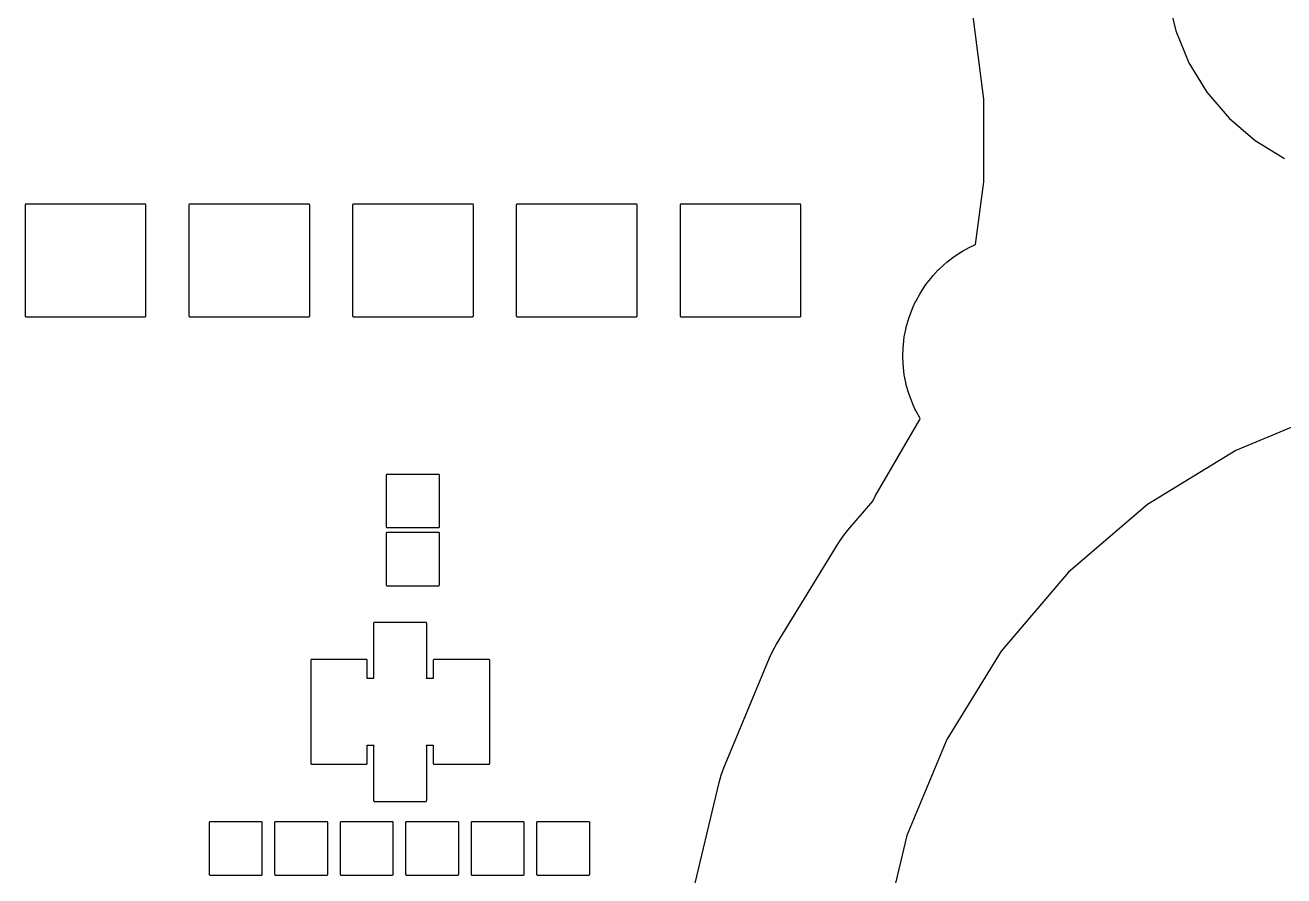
# Model space of a CAD drawing. Header units: inches. Extents: x -0.5 to 10, y -2.4 to 3.9.
# Drawn here: x 2.485 to 3.254, y 0.572 to 1.092 of the extents above; entities that cross this region are included whole.
import ezdxf

# ---------------------------------------------------------------- set-up
doc = ezdxf.new("R2010")
doc.units = ezdxf.units.IN

msp = doc.modelspace()

# ---------------------------------------------------------------- linework, layer by layer
for points in [[(3.182682, 1.108559), (3.187586, 1.088133), (3.195625, 1.068726), (3.2066, 1.050816), (3.220243, 1.034843), (3.236216, 1.0212), (3.254126, 1.010225)], [(2.891725, 0.558387), (2.908732, 0.629172), (2.908735, 0.629183), (2.908737, 0.629191), (2.909997, 0.633653), (2.910004, 0.633677), (2.910009, 0.63369), (2.911614, 0.638039), (2.911617, 0.638047), (2.911621, 0.638058), (2.939491, 0.705312), (2.939496, 0.705323), (2.939499, 0.70533), (2.941441, 0.709539), (2.941448, 0.709554), (2.941459, 0.709574), (2.943724, 0.713619), (2.94373, 0.713628), (2.943734, 0.713636), (2.981781, 0.775703), (2.981785, 0.77571), (2.981792, 0.775719), (2.984368, 0.779574), (2.984377, 0.779588), (2.984391, 0.779605), (2.987261, 0.783246), (2.98727, 0.783256), (2.987274, 0.783261), (3.002483, 0.801065), (3.003979, 0.803961), (3.003986, 0.803975), (3.00399, 0.803982), (3.031237, 0.850949), (3.031472, 0.851513), (3.031227, 0.851912), (3.031223, 0.851919), (3.031218, 0.851928), (3.028952, 0.855974), (3.028944, 0.85599), (3.028934, 0.856009), (3.026993, 0.86022), (3.02699, 0.860226), (3.026985, 0.860238), (3.026102, 0.862369), (3.026101, 0.862372), (3.026095, 0.862387), (3.02449, 0.866737), (3.024483, 0.866758), (3.024478, 0.866774), (3.02322, 0.871237), (3.023217, 0.871245), (3.023215, 0.871256), (3.022676, 0.873499), (3.022673, 0.873515), (3.022672, 0.873518), (3.021768, 0.878065), (3.021764, 0.878087), (3.021761, 0.878104), (3.021216, 0.882709), (3.021216, 0.882716), (3.021215, 0.882728), (3.021034, 0.885028), (3.021033, 0.885041), (3.021032, 0.885047), (3.02085, 0.88968), (3.02085, 0.8897), (3.02085, 0.88972), (3.021032, 0.894353), (3.021033, 0.894359), (3.021034, 0.894372), (3.021215, 0.896672), (3.021216, 0.896684), (3.021216, 0.896691), (3.021761, 0.901296), (3.021764, 0.901313), (3.021768, 0.901335), (3.022672, 0.905882), (3.022673, 0.905885), (3.022676, 0.905901), (3.023215, 0.908144), (3.023217, 0.908155), (3.02322, 0.908163), (3.024478, 0.912626), (3.024483, 0.912642), (3.02449, 0.912663), (3.026095, 0.917013), (3.026101, 0.917028), (3.026102, 0.917031), (3.026985, 0.919162), (3.02699, 0.919174), (3.026993, 0.91918), (3.028934, 0.923391), (3.028944, 0.92341), (3.028952, 0.923426), (3.031218, 0.927472), (3.031223, 0.927481), (3.031227, 0.927488), (3.032433, 0.929455), (3.032437, 0.929462), (3.032443, 0.929472), (3.035019, 0.933327), (3.035029, 0.933341), (3.035042, 0.933359), (3.037913, 0.937), (3.037916, 0.937004), (3.037925, 0.937015), (3.039423, 0.938769), (3.039426, 0.938772), (3.039436, 0.938784), (3.042584, 0.942189), (3.042597, 0.942203), (3.042611, 0.942216), (3.046016, 0.945364), (3.046028, 0.945374), (3.046031, 0.945377), (3.047785, 0.946875), (3.047796, 0.946884), (3.0478, 0.946887), (3.051441, 0.949758), (3.051459, 0.949771), (3.051473, 0.949781), (3.055328, 0.952357), (3.055338, 0.952363), (3.055345, 0.952367), (3.057312, 0.953573), (3.057319, 0.953577), (3.057328, 0.953582), (3.061374, 0.955848), (3.06139, 0.955856), (3.061409, 0.955866), (3.06526, 0.957641), (3.070372, 0.996062), (3.070431, 1.046429), (3.063358, 1.10024)], [(3.282992, 0.856285), (3.22439, 0.832015), (3.170307, 0.798878), (3.122072, 0.75769), (3.080873, 0.709464), (3.047724, 0.655387), (3.023442, 0.596791), (3.008633, 0.535158)]]:
    msp.add_lwpolyline(points)
for points in [[(2.485275, 0.913651), (2.485275, 0.913651), (2.4853, 0.91365), (2.5581, 0.91365), (2.558125, 0.913651), (2.558174, 0.913656), (2.558222, 0.913665), (2.558269, 0.913679), (2.558314, 0.913698), (2.558357, 0.913721), (2.558398, 0.913749), (2.558436, 0.91378), (2.55847, 0.913814), (2.558501, 0.913852), (2.558529, 0.913893), (2.558552, 0.913936), (2.558571, 0.913981), (2.558585, 0.914028), (2.558594, 0.914076), (2.558599, 0.914125), (2.5586, 0.91415), (2.5586, 0.98185), (2.558599, 0.981875), (2.558594, 0.981924), (2.558585, 0.981972), (2.558571, 0.982019), (2.558552, 0.982064), (2.558529, 0.982107), (2.558501, 0.982148), (2.55847, 0.982186), (2.558436, 0.98222), (2.558398, 0.982251), (2.558357, 0.982279), (2.558314, 0.982302), (2.558269, 0.982321), (2.558222, 0.982335), (2.558174, 0.982344), (2.558125, 0.982349), (2.5581, 0.98235), (2.4853, 0.98235), (2.485275, 0.982349), (2.485226, 0.982344), (2.485178, 0.982335), (2.485131, 0.982321), (2.485086, 0.982302), (2.485043, 0.982279), (2.485002, 0.982251), (2.484964, 0.98222), (2.48493, 0.982186), (2.484899, 0.982148), (2.484871, 0.982107), (2.484848, 0.982064), (2.484829, 0.982019), (2.484815, 0.981972), (2.484806, 0.981924), (2.484801, 0.981875), (2.4848, 0.98185), (2.4848, 0.91415), (2.484801, 0.914125), (2.484806, 0.914076), (2.484815, 0.914028), (2.484829, 0.913981), (2.484848, 0.913936), (2.484871, 0.913893), (2.484899, 0.913852), (2.48493, 0.913814), (2.484964, 0.91378), (2.485002, 0.913749), (2.485043, 0.913721), (2.485086, 0.913698), (2.485131, 0.913679), (2.485178, 0.913665), (2.485226, 0.913656)], [(2.585275, 0.913651), (2.585275, 0.913651), (2.5853, 0.91365), (2.6581, 0.91365), (2.658125, 0.913651), (2.658174, 0.913656), (2.658222, 0.913665), (2.658269, 0.913679), (2.658314, 0.913698), (2.658357, 0.913721), (2.658398, 0.913749), (2.658436, 0.91378), (2.65847, 0.913814), (2.658501, 0.913852), (2.658529, 0.913893), (2.658552, 0.913936), (2.658571, 0.913981), (2.658585, 0.914028), (2.658594, 0.914076), (2.658599, 0.914125), (2.6586, 0.91415), (2.6586, 0.98185), (2.658599, 0.981875), (2.658594, 0.981924), (2.658585, 0.981972), (2.658571, 0.982019), (2.658552, 0.982064), (2.658529, 0.982107), (2.658501, 0.982148), (2.65847, 0.982186), (2.658436, 0.98222), (2.658398, 0.982251), (2.658357, 0.982279), (2.658314, 0.982302), (2.658269, 0.982321), (2.658222, 0.982335), (2.658174, 0.982344), (2.658125, 0.982349), (2.6581, 0.98235), (2.5853, 0.98235), (2.585275, 0.982349), (2.585226, 0.982344), (2.585178, 0.982335), (2.585131, 0.982321), (2.585086, 0.982302), (2.585043, 0.982279), (2.585002, 0.982251), (2.584964, 0.98222), (2.58493, 0.982186), (2.584899, 0.982148), (2.584871, 0.982107), (2.584848, 0.982064), (2.584829, 0.982019), (2.584815, 0.981972), (2.584806, 0.981924), (2.584801, 0.981875), (2.5848, 0.98185), (2.5848, 0.91415), (2.584801, 0.914125), (2.584806, 0.914076), (2.584815, 0.914028), (2.584829, 0.913981), (2.584848, 0.913936), (2.584871, 0.913893), (2.584899, 0.913852), (2.58493, 0.913814), (2.584964, 0.91378), (2.585002, 0.913749), (2.585043, 0.913721), (2.585086, 0.913698), (2.585131, 0.913679), (2.585178, 0.913665), (2.585226, 0.913656)], [(2.685275, 0.913651), (2.685275, 0.913651), (2.6853, 0.91365), (2.7581, 0.91365), (2.758125, 0.913651), (2.758174, 0.913656), (2.758222, 0.913665), (2.758269, 0.913679), (2.758314, 0.913698), (2.758357, 0.913721), (2.758398, 0.913749), (2.758436, 0.91378), (2.75847, 0.913814), (2.758501, 0.913852), (2.758529, 0.913893), (2.758552, 0.913936), (2.758571, 0.913981), (2.758585, 0.914028), (2.758594, 0.914076), (2.758599, 0.914125), (2.7586, 0.91415), (2.7586, 0.98185), (2.758599, 0.981875), (2.758594, 0.981924), (2.758585, 0.981972), (2.758571, 0.982019), (2.758552, 0.982064), (2.758529, 0.982107), (2.758501, 0.982148), (2.75847, 0.982186), (2.758436, 0.98222), (2.758398, 0.982251), (2.758357, 0.982279), (2.758314, 0.982302), (2.758269, 0.982321), (2.758222, 0.982335), (2.758174, 0.982344), (2.758125, 0.982349), (2.7581, 0.98235), (2.6853, 0.98235), (2.685275, 0.982349), (2.685226, 0.982344), (2.685178, 0.982335), (2.685131, 0.982321), (2.685086, 0.982302), (2.685043, 0.982279), (2.685002, 0.982251), (2.684964, 0.98222), (2.68493, 0.982186), (2.684899, 0.982148), (2.684871, 0.982107), (2.684848, 0.982064), (2.684829, 0.982019), (2.684815, 0.981972), (2.684806, 0.981924), (2.684801, 0.981875), (2.6848, 0.98185), (2.6848, 0.91415), (2.684801, 0.914125), (2.684806, 0.914076), (2.684815, 0.914028), (2.684829, 0.913981), (2.684848, 0.913936), (2.684871, 0.913893), (2.684899, 0.913852), (2.68493, 0.913814), (2.684964, 0.91378), (2.685002, 0.913749), (2.685043, 0.913721), (2.685086, 0.913698), (2.685131, 0.913679), (2.685178, 0.913665), (2.685226, 0.913656)], [(2.785275, 0.913651), (2.785275, 0.913651), (2.7853, 0.91365), (2.8581, 0.91365), (2.858125, 0.913651), (2.858174, 0.913656), (2.858222, 0.913665), (2.858269, 0.913679), (2.858314, 0.913698), (2.858357, 0.913721), (2.858398, 0.913749), (2.858436, 0.91378), (2.85847, 0.913814), (2.858501, 0.913852), (2.858529, 0.913893), (2.858552, 0.913936), (2.858571, 0.913981), (2.858585, 0.914028), (2.858594, 0.914076), (2.858599, 0.914125), (2.8586, 0.91415), (2.8586, 0.98185), (2.858599, 0.981875), (2.858594, 0.981924), (2.858585, 0.981972), (2.858571, 0.982019), (2.858552, 0.982064), (2.858529, 0.982107), (2.858501, 0.982148), (2.85847, 0.982186), (2.858436, 0.98222), (2.858398, 0.982251), (2.858357, 0.982279), (2.858314, 0.982302), (2.858269, 0.982321), (2.858222, 0.982335), (2.858174, 0.982344), (2.858125, 0.982349), (2.8581, 0.98235), (2.7853, 0.98235), (2.785275, 0.982349), (2.785226, 0.982344), (2.785178, 0.982335), (2.785131, 0.982321), (2.785086, 0.982302), (2.785043, 0.982279), (2.785002, 0.982251), (2.784964, 0.98222), (2.78493, 0.982186), (2.784899, 0.982148), (2.784871, 0.982107), (2.784848, 0.982064), (2.784829, 0.982019), (2.784815, 0.981972), (2.784806, 0.981924), (2.784801, 0.981875), (2.7848, 0.98185), (2.7848, 0.91415), (2.784801, 0.914125), (2.784806, 0.914076), (2.784815, 0.914028), (2.784829, 0.913981), (2.784848, 0.913936), (2.784871, 0.913893), (2.784899, 0.913852), (2.78493, 0.913814), (2.784964, 0.91378), (2.785002, 0.913749), (2.785043, 0.913721), (2.785086, 0.913698), (2.785131, 0.913679), (2.785178, 0.913665), (2.785226, 0.913656)], [(2.885275, 0.913651), (2.885275, 0.913651), (2.8853, 0.91365), (2.9581, 0.91365), (2.958125, 0.913651), (2.958174, 0.913656), (2.958222, 0.913665), (2.958269, 0.913679), (2.958314, 0.913698), (2.958357, 0.913721), (2.958398, 0.913749), (2.958436, 0.91378), (2.95847, 0.913814), (2.958501, 0.913852), (2.958529, 0.913893), (2.958552, 0.913936), (2.958571, 0.913981), (2.958585, 0.914028), (2.958594, 0.914076), (2.958599, 0.914125), (2.9586, 0.91415), (2.9586, 0.98185), (2.958599, 0.981875), (2.958594, 0.981924), (2.958585, 0.981972), (2.958571, 0.982019), (2.958552, 0.982064), (2.958529, 0.982107), (2.958501, 0.982148), (2.95847, 0.982186), (2.958436, 0.98222), (2.958398, 0.982251), (2.958357, 0.982279), (2.958314, 0.982302), (2.958269, 0.982321), (2.958222, 0.982335), (2.958174, 0.982344), (2.958125, 0.982349), (2.9581, 0.98235), (2.8853, 0.98235), (2.885275, 0.982349), (2.885226, 0.982344), (2.885178, 0.982335), (2.885131, 0.982321), (2.885086, 0.982302), (2.885043, 0.982279), (2.885002, 0.982251), (2.884964, 0.98222), (2.88493, 0.982186), (2.884899, 0.982148), (2.884871, 0.982107), (2.884848, 0.982064), (2.884829, 0.982019), (2.884815, 0.981972), (2.884806, 0.981924), (2.884801, 0.981875), (2.8848, 0.98185), (2.8848, 0.91415), (2.884801, 0.914125), (2.884806, 0.914076), (2.884815, 0.914028), (2.884829, 0.913981), (2.884848, 0.913936), (2.884871, 0.913893), (2.884899, 0.913852), (2.88493, 0.913814), (2.884964, 0.91378), (2.885002, 0.913749), (2.885043, 0.913721), (2.885086, 0.913698), (2.885131, 0.913679), (2.885178, 0.913665), (2.885226, 0.913656)], [(2.705351, 0.816875), (2.705351, 0.816875), (2.70535, 0.81685), (2.70535, 0.78535), (2.705351, 0.785325), (2.705356, 0.785276), (2.705365, 0.785228), (2.705379, 0.785181), (2.705398, 0.785136), (2.705421, 0.785093), (2.705449, 0.785052), (2.70548, 0.785014), (2.705514, 0.78498), (2.705552, 0.784949), (2.705593, 0.784921), (2.705636, 0.784898), (2.705681, 0.784879), (2.705728, 0.784865), (2.705776, 0.784856), (2.705825, 0.784851), (2.70585, 0.78485), (2.73735, 0.78485), (2.737375, 0.784851), (2.737424, 0.784856), (2.737472, 0.784865), (2.737519, 0.784879), (2.737564, 0.784898), (2.737607, 0.784921), (2.737648, 0.784949), (2.737686, 0.78498), (2.73772, 0.785014), (2.737751, 0.785052), (2.737779, 0.785093), (2.737802, 0.785136), (2.737821, 0.785181), (2.737835, 0.785228), (2.737844, 0.785276), (2.737849, 0.785325), (2.73785, 0.78535), (2.73785, 0.81685), (2.737849, 0.816875), (2.737844, 0.816924), (2.737835, 0.816972), (2.737821, 0.817019), (2.737802, 0.817064), (2.737779, 0.817107), (2.737751, 0.817148), (2.73772, 0.817186), (2.737686, 0.81722), (2.737648, 0.817251), (2.737607, 0.817279), (2.737564, 0.817302), (2.737519, 0.817321), (2.737472, 0.817335), (2.737424, 0.817344), (2.737375, 0.817349), (2.73735, 0.81735), (2.70585, 0.81735), (2.705825, 0.817349), (2.705776, 0.817344), (2.705728, 0.817335), (2.705681, 0.817321), (2.705636, 0.817302), (2.705593, 0.817279), (2.705552, 0.817251), (2.705514, 0.81722), (2.70548, 0.817186), (2.705449, 0.817148), (2.705421, 0.817107), (2.705398, 0.817064), (2.705379, 0.817019), (2.705365, 0.816972), (2.705356, 0.816924)], [(2.705825, 0.749351), (2.705825, 0.749351), (2.70585, 0.74935), (2.73735, 0.74935), (2.737375, 0.749351), (2.737424, 0.749356), (2.737472, 0.749365), (2.737519, 0.749379), (2.737564, 0.749398), (2.737607, 0.749421), (2.737648, 0.749449), (2.737686, 0.74948), (2.73772, 0.749514), (2.737751, 0.749552), (2.737779, 0.749593), (2.737802, 0.749636), (2.737821, 0.749681), (2.737835, 0.749728), (2.737844, 0.749776), (2.737849, 0.749825), (2.73785, 0.74985), (2.73785, 0.78135), (2.737849, 0.781375), (2.737844, 0.781424), (2.737835, 0.781472), (2.737821, 0.781519), (2.737802, 0.781564), (2.737779, 0.781607), (2.737751, 0.781648), (2.73772, 0.781686), (2.737686, 0.78172), (2.737648, 0.781751), (2.737607, 0.781779), (2.737564, 0.781802), (2.737519, 0.781821), (2.737472, 0.781835), (2.737424, 0.781844), (2.737375, 0.781849), (2.73735, 0.78185), (2.70585, 0.78185), (2.705825, 0.781849), (2.705776, 0.781844), (2.705728, 0.781835), (2.705681, 0.781821), (2.705636, 0.781802), (2.705593, 0.781779), (2.705552, 0.781751), (2.705514, 0.78172), (2.70548, 0.781686), (2.705449, 0.781648), (2.705421, 0.781607), (2.705398, 0.781564), (2.705379, 0.781519), (2.705365, 0.781472), (2.705356, 0.781424), (2.705351, 0.781375), (2.70535, 0.78135), (2.70535, 0.74985), (2.705351, 0.749825), (2.705356, 0.749776), (2.705365, 0.749728), (2.705379, 0.749681), (2.705398, 0.749636), (2.705421, 0.749593), (2.705449, 0.749552), (2.70548, 0.749514), (2.705514, 0.74948), (2.705552, 0.749449), (2.705593, 0.749421), (2.705636, 0.749398), (2.705681, 0.749379), (2.705728, 0.749365), (2.705776, 0.749356)], [(2.65925, 0.67225), (2.65925, 0.64085), (2.659251, 0.640825), (2.659256, 0.640776), (2.659265, 0.640728), (2.659279, 0.640681), (2.659298, 0.640636), (2.659321, 0.640593), (2.659349, 0.640552), (2.65938, 0.640514), (2.659414, 0.64048), (2.659452, 0.640449), (2.659493, 0.640421), (2.659536, 0.640398), (2.659581, 0.640379), (2.659628, 0.640365), (2.659676, 0.640356), (2.659725, 0.640351), (2.65975, 0.64035), (2.69325, 0.64035), (2.693275, 0.640351), (2.693324, 0.640356), (2.693372, 0.640365), (2.693419, 0.640379), (2.693464, 0.640398), (2.693507, 0.640421), (2.693548, 0.640449), (2.693586, 0.64048), (2.69362, 0.640514), (2.693651, 0.640552), (2.693679, 0.640593), (2.693702, 0.640636), (2.693721, 0.640681), (2.693735, 0.640728), (2.693744, 0.640776), (2.693749, 0.640825), (2.69375, 0.64085), (2.69375, 0.651967), (2.693786, 0.651948), (2.693831, 0.651929), (2.693878, 0.651915), (2.693926, 0.651906), (2.693975, 0.651901), (2.693975, 0.651901), (2.694, 0.6519), (2.697717, 0.6519), (2.697698, 0.651864), (2.697679, 0.651819), (2.697665, 0.651772), (2.697656, 0.651724), (2.697651, 0.651675), (2.69765, 0.65165), (2.69765, 0.61815), (2.697651, 0.618125), (2.697656, 0.618076), (2.697665, 0.618028), (2.697679, 0.617981), (2.697698, 0.617936), (2.697721, 0.617893), (2.697749, 0.617852), (2.69778, 0.617814), (2.697814, 0.61778), (2.697852, 0.617749), (2.697893, 0.617721), (2.697936, 0.617698), (2.697981, 0.617679), (2.698028, 0.617665), (2.698076, 0.617656), (2.698125, 0.617651), (2.698125, 0.617651), (2.69815, 0.61765), (2.72955, 0.61765), (2.729575, 0.617651), (2.729624, 0.617656), (2.729672, 0.617665), (2.729719, 0.617679), (2.729764, 0.617698), (2.729807, 0.617721), (2.729848, 0.617749), (2.729886, 0.61778), (2.72992, 0.617814), (2.729951, 0.617852), (2.729979, 0.617893), (2.730002, 0.617936), (2.730021, 0.617981), (2.730035, 0.618028), (2.730044, 0.618076), (2.730049, 0.618125), (2.73005, 0.61815), (2.73005, 0.65165), (2.730049, 0.651675), (2.730044, 0.651724), (2.730035, 0.651772), (2.730021, 0.651819), (2.730002, 0.651864), (2.729983, 0.6519), (2.7338, 0.6519), (2.733825, 0.651901), (2.733874, 0.651906), (2.733922, 0.651915), (2.733969, 0.651929), (2.734014, 0.651948), (2.73405, 0.651967), (2.73405, 0.64085), (2.734051, 0.640825), (2.734056, 0.640776), (2.734065, 0.640728), (2.734079, 0.640681), (2.734098, 0.640636), (2.734121, 0.640593), (2.734149, 0.640552), (2.73418, 0.640514), (2.734214, 0.64048), (2.734252, 0.640449), (2.734293, 0.640421), (2.734336, 0.640398), (2.734381, 0.640379), (2.734428, 0.640365), (2.734476, 0.640356), (2.734525, 0.640351), (2.73455, 0.64035), (2.76805, 0.64035), (2.768075, 0.640351), (2.768124, 0.640356), (2.768172, 0.640365), (2.768219, 0.640379), (2.768264, 0.640398), (2.768307, 0.640421), (2.768348, 0.640449), (2.768386, 0.64048), (2.76842, 0.640514), (2.768451, 0.640552), (2.768479, 0.640593), (2.768502, 0.640636), (2.768521, 0.640681), (2.768535, 0.640728), (2.768544, 0.640776), (2.768549, 0.640825), (2.76855, 0.64085), (2.76855, 0.67225), (2.768549, 0.672275), (2.768547, 0.6723), (2.768549, 0.672325), (2.76855, 0.67235), (2.76855, 0.70375), (2.768549, 0.703775), (2.768544, 0.703824), (2.768535, 0.703872), (2.768521, 0.703919), (2.768502, 0.703964), (2.768479, 0.704007), (2.768451, 0.704048), (2.76842, 0.704086), (2.768386, 0.70412), (2.768348, 0.704151), (2.768307, 0.704179), (2.768264, 0.704202), (2.768219, 0.704221), (2.768172, 0.704235), (2.768124, 0.704244), (2.768075, 0.704249), (2.76805, 0.70425), (2.73455, 0.70425), (2.734525, 0.704249), (2.734476, 0.704244), (2.734428, 0.704235), (2.734381, 0.704221), (2.734336, 0.704202), (2.734293, 0.704179), (2.734252, 0.704151), (2.734214, 0.70412), (2.73418, 0.704086), (2.734149, 0.704048), (2.734121, 0.704007), (2.734098, 0.703964), (2.734079, 0.703919), (2.734065, 0.703872), (2.734056, 0.703824), (2.734051, 0.703775), (2.73405, 0.70375), (2.73405, 0.692633), (2.734014, 0.692652), (2.733969, 0.692671), (2.733922, 0.692685), (2.733874, 0.692694), (2.733825, 0.692699), (2.7338, 0.6927), (2.729983, 0.6927), (2.730002, 0.692736), (2.730021, 0.692781), (2.730035, 0.692828), (2.730044, 0.692876), (2.730049, 0.692925), (2.73005, 0.69295), (2.73005, 0.72645), (2.730049, 0.726475), (2.730044, 0.726524), (2.730035, 0.726572), (2.730021, 0.726619), (2.730002, 0.726664), (2.729979, 0.726707), (2.729951, 0.726748), (2.72992, 0.726786), (2.729886, 0.72682), (2.729848, 0.726851), (2.729807, 0.726879), (2.729764, 0.726902), (2.729719, 0.726921), (2.729672, 0.726935), (2.729624, 0.726944), (2.729575, 0.726949), (2.72955, 0.72695), (2.69815, 0.72695), (2.698125, 0.726949), (2.698076, 0.726944), (2.698028, 0.726935), (2.697981, 0.726921), (2.697936, 0.726902), (2.697893, 0.726879), (2.697852, 0.726851), (2.697814, 0.72682), (2.69778, 0.726786), (2.697749, 0.726748), (2.697721, 0.726707), (2.697698, 0.726664), (2.697679, 0.726619), (2.697665, 0.726572), (2.697656, 0.726524), (2.697651, 0.726475), (2.69765, 0.72645), (2.69765, 0.69295), (2.697651, 0.692925), (2.697656, 0.692876), (2.697665, 0.692828), (2.697679, 0.692781), (2.697698, 0.692736), (2.697717, 0.6927), (2.694, 0.6927), (2.693975, 0.692699), (2.693926, 0.692694), (2.693878, 0.692685), (2.693831, 0.692671), (2.693786, 0.692652), (2.69375, 0.692633), (2.69375, 0.70375), (2.693749, 0.703775), (2.693744, 0.703824), (2.693735, 0.703872), (2.693721, 0.703919), (2.693702, 0.703964), (2.693679, 0.704007), (2.693651, 0.704048), (2.69362, 0.704086), (2.693586, 0.70412), (2.693548, 0.704151), (2.693507, 0.704179), (2.693464, 0.704202), (2.693419, 0.704221), (2.693372, 0.704235), (2.693324, 0.704244), (2.693275, 0.704249), (2.69325, 0.70425), (2.65975, 0.70425), (2.659725, 0.704249), (2.659676, 0.704244), (2.659628, 0.704235), (2.659581, 0.704221), (2.659536, 0.704202), (2.659493, 0.704179), (2.659452, 0.704151), (2.659414, 0.70412), (2.65938, 0.704086), (2.659349, 0.704048), (2.659321, 0.704007), (2.659298, 0.703964), (2.659279, 0.703919), (2.659265, 0.703872), (2.659256, 0.703824), (2.659251, 0.703775), (2.65925, 0.70375), (2.65925, 0.67235), (2.659251, 0.672325), (2.659253, 0.6723), (2.659251, 0.672275)], [(2.597625, 0.572651), (2.597625, 0.572651), (2.59765, 0.57265), (2.62915, 0.57265), (2.629175, 0.572651), (2.629224, 0.572656), (2.629272, 0.572665), (2.629319, 0.572679), (2.629364, 0.572698), (2.629407, 0.572721), (2.629448, 0.572749), (2.629486, 0.57278), (2.62952, 0.572814), (2.629551, 0.572852), (2.629579, 0.572893), (2.629602, 0.572936), (2.629621, 0.572981), (2.629635, 0.573028), (2.629644, 0.573076), (2.629649, 0.573125), (2.62965, 0.57315), (2.62965, 0.60465), (2.629649, 0.604675), (2.629644, 0.604724), (2.629635, 0.604772), (2.629621, 0.604819), (2.629602, 0.604864), (2.629579, 0.604907), (2.629551, 0.604948), (2.62952, 0.604986), (2.629486, 0.60502), (2.629448, 0.605051), (2.629407, 0.605079), (2.629364, 0.605102), (2.629319, 0.605121), (2.629272, 0.605135), (2.629224, 0.605144), (2.629175, 0.605149), (2.62915, 0.60515), (2.59765, 0.60515), (2.597625, 0.605149), (2.597576, 0.605144), (2.597528, 0.605135), (2.597481, 0.605121), (2.597436, 0.605102), (2.597393, 0.605079), (2.597352, 0.605051), (2.597314, 0.60502), (2.59728, 0.604986), (2.597249, 0.604948), (2.597221, 0.604907), (2.597198, 0.604864), (2.597179, 0.604819), (2.597165, 0.604772), (2.597156, 0.604724), (2.597151, 0.604675), (2.59715, 0.60465), (2.59715, 0.57315), (2.597151, 0.573125), (2.597156, 0.573076), (2.597165, 0.573028), (2.597179, 0.572981), (2.597198, 0.572936), (2.597221, 0.572893), (2.597249, 0.572852), (2.59728, 0.572814), (2.597314, 0.57278), (2.597352, 0.572749), (2.597393, 0.572721), (2.597436, 0.572698), (2.597481, 0.572679), (2.597528, 0.572665), (2.597576, 0.572656)], [(2.637625, 0.572651), (2.637625, 0.572651), (2.63765, 0.57265), (2.66915, 0.57265), (2.669175, 0.572651), (2.669224, 0.572656), (2.669272, 0.572665), (2.669319, 0.572679), (2.669364, 0.572698), (2.669407, 0.572721), (2.669448, 0.572749), (2.669486, 0.57278), (2.66952, 0.572814), (2.669551, 0.572852), (2.669579, 0.572893), (2.669602, 0.572936), (2.669621, 0.572981), (2.669635, 0.573028), (2.669644, 0.573076), (2.669649, 0.573125), (2.66965, 0.57315), (2.66965, 0.60465), (2.669649, 0.604675), (2.669644, 0.604724), (2.669635, 0.604772), (2.669621, 0.604819), (2.669602, 0.604864), (2.669579, 0.604907), (2.669551, 0.604948), (2.66952, 0.604986), (2.669486, 0.60502), (2.669448, 0.605051), (2.669407, 0.605079), (2.669364, 0.605102), (2.669319, 0.605121), (2.669272, 0.605135), (2.669224, 0.605144), (2.669175, 0.605149), (2.66915, 0.60515), (2.63765, 0.60515), (2.637625, 0.605149), (2.637576, 0.605144), (2.637528, 0.605135), (2.637481, 0.605121), (2.637436, 0.605102), (2.637393, 0.605079), (2.637352, 0.605051), (2.637314, 0.60502), (2.63728, 0.604986), (2.637249, 0.604948), (2.637221, 0.604907), (2.637198, 0.604864), (2.637179, 0.604819), (2.637165, 0.604772), (2.637156, 0.604724), (2.637151, 0.604675), (2.63715, 0.60465), (2.63715, 0.57315), (2.637151, 0.573125), (2.637156, 0.573076), (2.637165, 0.573028), (2.637179, 0.572981), (2.637198, 0.572936), (2.637221, 0.572893), (2.637249, 0.572852), (2.63728, 0.572814), (2.637314, 0.57278), (2.637352, 0.572749), (2.637393, 0.572721), (2.637436, 0.572698), (2.637481, 0.572679), (2.637528, 0.572665), (2.637576, 0.572656)], [(2.677625, 0.572651), (2.677625, 0.572651), (2.67765, 0.57265), (2.70915, 0.57265), (2.709175, 0.572651), (2.709224, 0.572656), (2.709272, 0.572665), (2.709319, 0.572679), (2.709364, 0.572698), (2.709407, 0.572721), (2.709448, 0.572749), (2.709486, 0.57278), (2.70952, 0.572814), (2.709551, 0.572852), (2.709579, 0.572893), (2.709602, 0.572936), (2.709621, 0.572981), (2.709635, 0.573028), (2.709644, 0.573076), (2.709649, 0.573125), (2.70965, 0.57315), (2.70965, 0.60465), (2.709649, 0.604675), (2.709644, 0.604724), (2.709635, 0.604772), (2.709621, 0.604819), (2.709602, 0.604864), (2.709579, 0.604907), (2.709551, 0.604948), (2.70952, 0.604986), (2.709486, 0.60502), (2.709448, 0.605051), (2.709407, 0.605079), (2.709364, 0.605102), (2.709319, 0.605121), (2.709272, 0.605135), (2.709224, 0.605144), (2.709175, 0.605149), (2.70915, 0.60515), (2.67765, 0.60515), (2.677625, 0.605149), (2.677576, 0.605144), (2.677528, 0.605135), (2.677481, 0.605121), (2.677436, 0.605102), (2.677393, 0.605079), (2.677352, 0.605051), (2.677314, 0.60502), (2.67728, 0.604986), (2.677249, 0.604948), (2.677221, 0.604907), (2.677198, 0.604864), (2.677179, 0.604819), (2.677165, 0.604772), (2.677156, 0.604724), (2.677151, 0.604675), (2.67715, 0.60465), (2.67715, 0.57315), (2.677151, 0.573125), (2.677156, 0.573076), (2.677165, 0.573028), (2.677179, 0.572981), (2.677198, 0.572936), (2.677221, 0.572893), (2.677249, 0.572852), (2.67728, 0.572814), (2.677314, 0.57278), (2.677352, 0.572749), (2.677393, 0.572721), (2.677436, 0.572698), (2.677481, 0.572679), (2.677528, 0.572665), (2.677576, 0.572656)], [(2.717625, 0.572651), (2.717625, 0.572651), (2.71765, 0.57265), (2.74915, 0.57265), (2.749175, 0.572651), (2.749224, 0.572656), (2.749272, 0.572665), (2.749319, 0.572679), (2.749364, 0.572698), (2.749407, 0.572721), (2.749448, 0.572749), (2.749486, 0.57278), (2.74952, 0.572814), (2.749551, 0.572852), (2.749579, 0.572893), (2.749602, 0.572936), (2.749621, 0.572981), (2.749635, 0.573028), (2.749644, 0.573076), (2.749649, 0.573125), (2.74965, 0.57315), (2.74965, 0.60465), (2.749649, 0.604675), (2.749644, 0.604724), (2.749635, 0.604772), (2.749621, 0.604819), (2.749602, 0.604864), (2.749579, 0.604907), (2.749551, 0.604948), (2.74952, 0.604986), (2.749486, 0.60502), (2.749448, 0.605051), (2.749407, 0.605079), (2.749364, 0.605102), (2.749319, 0.605121), (2.749272, 0.605135), (2.749224, 0.605144), (2.749175, 0.605149), (2.74915, 0.60515), (2.71765, 0.60515), (2.717625, 0.605149), (2.717576, 0.605144), (2.717528, 0.605135), (2.717481, 0.605121), (2.717436, 0.605102), (2.717393, 0.605079), (2.717352, 0.605051), (2.717314, 0.60502), (2.71728, 0.604986), (2.717249, 0.604948), (2.717221, 0.604907), (2.717198, 0.604864), (2.717179, 0.604819), (2.717165, 0.604772), (2.717156, 0.604724), (2.717151, 0.604675), (2.71715, 0.60465), (2.71715, 0.57315), (2.717151, 0.573125), (2.717156, 0.573076), (2.717165, 0.573028), (2.717179, 0.572981), (2.717198, 0.572936), (2.717221, 0.572893), (2.717249, 0.572852), (2.71728, 0.572814), (2.717314, 0.57278), (2.717352, 0.572749), (2.717393, 0.572721), (2.717436, 0.572698), (2.717481, 0.572679), (2.717528, 0.572665), (2.717576, 0.572656)], [(2.757625, 0.572651), (2.757625, 0.572651), (2.75765, 0.57265), (2.78915, 0.57265), (2.789175, 0.572651), (2.789224, 0.572656), (2.789272, 0.572665), (2.789319, 0.572679), (2.789364, 0.572698), (2.789407, 0.572721), (2.789448, 0.572749), (2.789486, 0.57278), (2.78952, 0.572814), (2.789551, 0.572852), (2.789579, 0.572893), (2.789602, 0.572936), (2.789621, 0.572981), (2.789635, 0.573028), (2.789644, 0.573076), (2.789649, 0.573125), (2.78965, 0.57315), (2.78965, 0.60465), (2.789649, 0.604675), (2.789644, 0.604724), (2.789635, 0.604772), (2.789621, 0.604819), (2.789602, 0.604864), (2.789579, 0.604907), (2.789551, 0.604948), (2.78952, 0.604986), (2.789486, 0.60502), (2.789448, 0.605051), (2.789407, 0.605079), (2.789364, 0.605102), (2.789319, 0.605121), (2.789272, 0.605135), (2.789224, 0.605144), (2.789175, 0.605149), (2.78915, 0.60515), (2.75765, 0.60515), (2.757625, 0.605149), (2.757576, 0.605144), (2.757528, 0.605135), (2.757481, 0.605121), (2.757436, 0.605102), (2.757393, 0.605079), (2.757352, 0.605051), (2.757314, 0.60502), (2.75728, 0.604986), (2.757249, 0.604948), (2.757221, 0.604907), (2.757198, 0.604864), (2.757179, 0.604819), (2.757165, 0.604772), (2.757156, 0.604724), (2.757151, 0.604675), (2.75715, 0.60465), (2.75715, 0.57315), (2.757151, 0.573125), (2.757156, 0.573076), (2.757165, 0.573028), (2.757179, 0.572981), (2.757198, 0.572936), (2.757221, 0.572893), (2.757249, 0.572852), (2.75728, 0.572814), (2.757314, 0.57278), (2.757352, 0.572749), (2.757393, 0.572721), (2.757436, 0.572698), (2.757481, 0.572679), (2.757528, 0.572665), (2.757576, 0.572656)], [(2.797625, 0.572651), (2.797625, 0.572651), (2.79765, 0.57265), (2.82915, 0.57265), (2.829175, 0.572651), (2.829224, 0.572656), (2.829272, 0.572665), (2.829319, 0.572679), (2.829364, 0.572698), (2.829407, 0.572721), (2.829448, 0.572749), (2.829486, 0.57278), (2.82952, 0.572814), (2.829551, 0.572852), (2.829579, 0.572893), (2.829602, 0.572936), (2.829621, 0.572981), (2.829635, 0.573028), (2.829644, 0.573076), (2.829649, 0.573125), (2.82965, 0.57315), (2.82965, 0.60465), (2.829649, 0.604675), (2.829644, 0.604724), (2.829635, 0.604772), (2.829621, 0.604819), (2.829602, 0.604864), (2.829579, 0.604907), (2.829551, 0.604948), (2.82952, 0.604986), (2.829486, 0.60502), (2.829448, 0.605051), (2.829407, 0.605079), (2.829364, 0.605102), (2.829319, 0.605121), (2.829272, 0.605135), (2.829224, 0.605144), (2.829175, 0.605149), (2.82915, 0.60515), (2.79765, 0.60515), (2.797625, 0.605149), (2.797576, 0.605144), (2.797528, 0.605135), (2.797481, 0.605121), (2.797436, 0.605102), (2.797393, 0.605079), (2.797352, 0.605051), (2.797314, 0.60502), (2.79728, 0.604986), (2.797249, 0.604948), (2.797221, 0.604907), (2.797198, 0.604864), (2.797179, 0.604819), (2.797165, 0.604772), (2.797156, 0.604724), (2.797151, 0.604675), (2.79715, 0.60465), (2.79715, 0.57315), (2.797151, 0.573125), (2.797156, 0.573076), (2.797165, 0.573028), (2.797179, 0.572981), (2.797198, 0.572936), (2.797221, 0.572893), (2.797249, 0.572852), (2.79728, 0.572814), (2.797314, 0.57278), (2.797352, 0.572749), (2.797393, 0.572721), (2.797436, 0.572698), (2.797481, 0.572679), (2.797528, 0.572665), (2.797576, 0.572656)]]:
    msp.add_lwpolyline(points, close=True)

doc.saveas('drawing.dxf')
